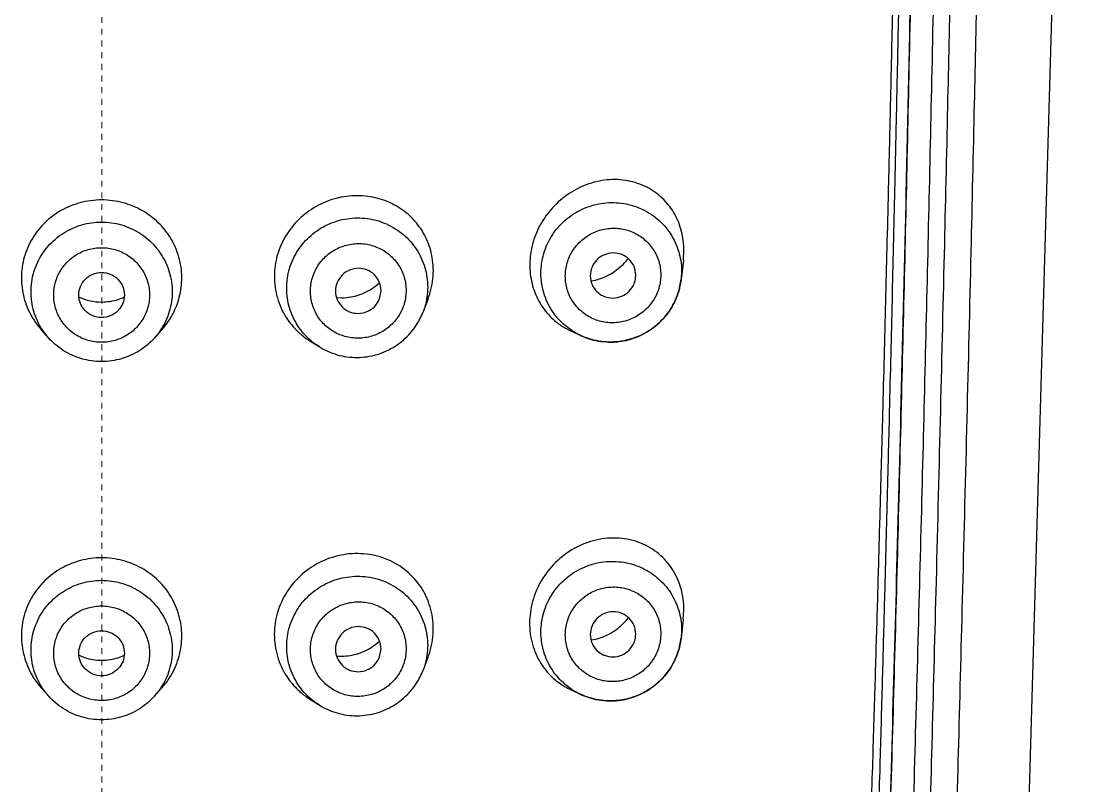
# Model space of a CAD drawing. Header units: millimetres. Extents: x 3631 to 3841, y 294 to 591.
# Drawn here: x 3775.41 to 3793.7, y 474.12 to 487.21 of the extents above; entities that cross this region are included whole.
import ezdxf

# ---------------------------------------------------------------- set-up
doc = ezdxf.new("R2010")
doc.units = ezdxf.units.MM
doc.header["$LTSCALE"] = 0.1
doc.linetypes.add('CENTER', pattern=[0.6, 0.375, -0.075, 0.075, -0.075])
for name, color, linetype in [('DIM', 3, 'Continuous'), ('HP66100-001', 7, 'Continuous'), ('HP66100-004', 7, 'Continuous'), ('HP66100-005', 7, 'Continuous')]:
    doc.layers.add(name, color=color, linetype=linetype)

msp = doc.modelspace()

# ---------------------------------------------------------------- linework, layer by layer
at = {"layer": 'DIM', "color": 1, "linetype": 'CENTER', "lineweight": 0}
msp.add_line((3776.784488943335, 542.6777845677739), (3776.784488943335, 346.5690631512432), dxfattribs=at)
at = {"layer": 'HP66100-001', "color": 7, "linetype": 'Continuous'}
msp.add_lwpolyline([(3792.572128484697, 470.6842319595398), (3793.193569780989, 492.2339707192143), (3793.700176271526, 512.6710720109294)], dxfattribs=at)
for points, start_tangent, end_tangent in [([(3788.897892963564, 446.8480812603498), (3789.972662084978, 451.8175292867794), (3790.569587371439, 456.3285093341987), (3790.900683941499, 460.332250884744), (3791.095283699586, 463.9046779010195), (3791.222966470947, 467.059849212373), (3791.316245282582, 469.8432991020936), (3791.391633457429, 472.3863860857605), (3791.459072062567, 474.8431546028677), (3791.528228135116, 477.4713040042276), (3791.602642237001, 480.4045110510431), (3791.671408829203, 483.2617218259554), (3791.728616506932, 485.790077021754), (3791.775050527707, 487.974316298309), (3791.81691372242, 490.0670932910275), (3791.85828584616, 492.2715713762835), (3791.897637675423, 494.5138460584137), (3791.933194239865, 496.6830770980346), (3791.963615149289, 498.6721131651658), (3791.989570893491, 500.4927972636779), (3792.013240683885, 502.2855961184468), (3792.035057368142, 504.0845470226858), (3792.054313282771, 505.8247315161473), (3792.070943203142, 507.4869576228726), (3792.085174511511, 509.0848356846802), (3792.097515512271, 510.6713446972591), (3792.108470106194, 512.3347082550423), (3792.11774487871, 514.0928176973301), (3792.12454558449, 515.8580598089235), (3792.128797790817, 517.7214017404096), (3792.129677990881, 519.752929327339), (3792.125906813947, 521.9637021517294), (3792.116391325307, 524.3577814393742), (3792.100065317525, 526.9540072267059), (3792.075948156876, 529.7740939842238)], (0.2661575601328383, 0.9639295374580733), (-0.0096591972414128, 0.9999533488661616)), ([(3788.476891741319, 447.0002050571342), (3789.532878430438, 451.9095444806562), (3790.121238767013, 456.3790423855288), (3790.448609333357, 460.3557251997071), (3790.641319849509, 463.911412429611), (3790.767941805327, 467.0554027590214), (3790.860553240845, 469.8306991019955), (3790.935493432226, 472.3672748234681), (3791.002613790717, 474.8184576342378), (3791.071527607169, 477.4412038835995), (3791.145777253373, 480.3685151972372), (3791.214493302294, 483.2201071345512), (3791.27175340858, 485.7436377301419), (3791.318313784582, 487.9238695986143), (3791.360373171132, 490.012974452956), (3791.402041184121, 492.2137883874558), (3791.441807589743, 494.4525831917476), (3791.477889965851, 496.6186744416065), (3791.508919281913, 498.6050316255181), (3791.535555484067, 500.4234026996317), (3791.560031553811, 502.2140592825064), (3791.582826575724, 504.0110511538456), (3791.60320722472, 505.749525482863), (3791.621083388534, 507.4102689582214), (3791.636678559796, 509.0068609853383), (3791.650552588349, 510.5922531301135), (3791.663317492626, 512.2546179436061), (3791.674738813637, 514.0118552012341), (3791.683934263624, 515.7763923621507), (3791.690964308377, 517.6391436522601), (3791.695138698412, 519.6701651614121), (3791.695258443262, 521.8806159388334), (3791.690281592061, 524.274628902436), (3791.679212291936, 526.8711022266256), (3791.661095453674, 529.6917471074702)], (0.2647630736886284, 0.9643134940520899), (-0.0074973403043045, 0.9999718945492226)), ([(3791.295817670345, 528.1007317075948), (3791.338726237208, 522.0821723984502), (3791.350880518157, 516.5560752422712), (3791.339035698466, 511.4784241097234), (3791.30882307245, 506.8030739136005), (3791.265745723692, 502.4887623584564), (3791.215043531272, 498.5546674354629), (3791.160819798378, 495.0012757663405), (3791.105225741055, 491.7871123110751), (3791.04934756258, 488.8685895510877), (3790.99382535812, 486.2013933384229), (3790.937982098943, 483.7016070572306), (3790.8786656497, 481.2093623619025), (3790.814543161295, 478.6723714885649), (3790.746269168132, 476.1260899865404), (3790.674326110587, 473.5936227220076), (3790.59925509488, 471.0791104794447), (3790.51707545211, 468.5029050071429), (3790.417344542241, 465.7443914169933), (3790.280856942327, 462.7445448704133), (3790.082648569773, 459.5756927892494)], (0.0096968914789491, -0.9999529840425726), (-0.0736395870245635, -0.9972849197811284)), ([(3790.960245333855, 516.852467008052), (3790.960230362772, 516.6628772998997), (3790.948389787929, 511.5798107431933), (3790.918185901661, 506.8992680559129), (3790.875120549218, 502.5799082452012), (3790.824431133022, 498.6410012442076), (3790.770219684195, 495.0830420016229), (3790.714638599562, 491.8645280377247), (3790.658773373932, 488.9418667456687), (3790.603263963557, 486.2707133883878), (3790.547433438928, 483.7670597414495), (3790.488130645042, 481.270803984571), (3790.424023492868, 478.7295713810926), (3790.355764169145, 476.1788820322182), (3790.28384717208, 473.6418492382603), (3790.208778696537, 471.1225569257299), (3790.126650948494, 468.5417836715932), (3790.027002915396, 465.7793526864025), (3789.890741995226, 462.7772527378014), (3789.708715629034, 459.8183869076634)], (1.7546995021e-06, -0.9999999999984606), (-0.0717795281814983, -0.9974205228157488)), ([(3790.925869202799, 508.072197558269), (3790.871846837323, 502.5067688881755), (3790.802763375717, 497.3660010644338), (3790.724945219845, 492.642892065443), (3790.641410485684, 488.2919754163634), (3790.555177571006, 484.3125592682004), (3790.469123884641, 480.7093987993136), (3790.38457844361, 477.4454258103949), (3790.300145678634, 474.412947504063), (3790.213830665109, 471.4968269738238), (3790.121260793, 468.5898296299158), (3790.013984629905, 465.6640009734433), (3789.877383196973, 462.7349640618902), (3789.69345153224, 459.8193586647113)], (-0.007567886742421099, -0.9999713631350919), (-0.0734677830963918, -0.9972975909160222))]:
    msp.add_spline(points, degree=3, dxfattribs=dict(at, start_tangent=start_tangent, end_tangent=end_tangent))
at = {"layer": 'HP66100-004', "color": 7, "linetype": 'Continuous'}
for points, start_tangent, end_tangent in [([(3789.50064245778, 459.6213171351926), (3789.644602015321, 461.8277854576594), (3789.749917800021, 463.8523872298492), (3789.829840986623, 465.7055672172002), (3789.896110249755, 467.4841016224145), (3789.955571877229, 469.2494878207601), (3790.011046638199, 471.0136997515666), (3790.063115392432, 472.7458585637144), (3790.110460379005, 474.3697306229847), (3790.151068342468, 475.8082991868555), (3790.186283933745, 477.0948649252153), (3790.218346947132, 478.3003422329663), (3790.248438607828, 479.4631459726276), (3790.275266431511, 480.5270571632268), (3790.299266591876, 481.5018755455325), (3790.321643719343, 482.4317201770619), (3790.343513143725, 483.3613976658945), (3790.365935928627, 484.3376598150795), (3790.38976090311, 485.4025875112624), (3790.414716499978, 486.5512774191179), (3790.44010168001, 487.7582169575559), (3790.466169596204, 489.0426685384612), (3790.492912022797, 490.4138808699029), (3790.520541918685, 491.8957411027947), (3790.549179245028, 493.5124977241906), (3790.578727757449, 495.2822983341182), (3790.608504953958, 497.1917954281271), (3790.638066456929, 499.2459093050647), (3790.667089816541, 501.4751792082236), (3790.67896654504, 502.4703115483518)], (0.0732616653607477, 0.9973127535475368), (0.011589598488102, 0.9999328383480985)), ([(3789.334106592277, 459.6022743064669), (3789.486000375357, 461.8280392417287), (3789.59644698083, 463.8468579925163), (3789.68105401485, 465.6954913051957), (3789.75176658193, 467.4701789477642), (3789.815535672204, 469.2321784902526), (3789.875199583934, 470.993380768985), (3789.931277677171, 472.7228507198379), (3789.982288550939, 474.3443875878216), (3790.026065932777, 475.7808993384089), (3790.064031811642, 477.065706643283), (3790.098583773545, 478.2695837974587), (3790.130977851476, 479.43088572951), (3790.159822339984, 480.4935008001789), (3790.185591924007, 481.4671984191042), (3790.209582459538, 482.3959981865164), (3790.232990055543, 483.3246581179797), (3790.256946822788, 484.2998857343649), (3790.282350208641, 485.3636931890912), (3790.308900176246, 486.5111928680583), (3790.335846736652, 487.7169439497671), (3790.363455483702, 489.0001458222907), (3790.391715181145, 490.3700620476932), (3790.420847374814, 491.8505533195087), (3790.447607106265, 493.2803932577209)], (0.0761981433478148, 0.9970926952647612), (0.0182429702045086, 0.9998335831717784))]:
    msp.add_spline(points, degree=3, dxfattribs=dict(at, start_tangent=start_tangent, end_tangent=end_tangent))
at = {"layer": 'HP66100-005', "color": 7, "linetype": 'Continuous'}
for p, q in [((3786.742808049549, 483.1175791881823), (3786.704726948513, 482.7892208458903)), ((3786.743048902603, 483.1196602381896), (3786.75236846533, 483.2820241903173)), ((3785.167219723693, 482.7615300813575), (3785.236331238219, 482.7754252071509)), ((3785.92517636522, 482.8147705351846), (3785.92816803969, 482.8602477422113)), ((3786.704683446246, 482.789225793254), (3786.684581647564, 482.6694978306859)), ((3786.684621561852, 482.6694917144508), (3786.704863343337, 482.7907774952126)), ((3786.712633716484, 482.9259164355044), (3786.704905881137, 482.7907726252447)), ((3781.461414615751, 482.6672869128838), (3781.478376344857, 482.6803988629013)), ((3781.478376344857, 482.6803988629013), (3781.543176536725, 482.7364312649643)), ((3781.541358548335, 482.4582435602779), (3781.566677932203, 482.5951693818915)), ((3777.066321301045, 482.4458161939929), (3777.171475930292, 482.4867897146304)), ((3780.805798145028, 482.4776604577079), (3780.900141518946, 482.4736649864045)), ((3782.371346182676, 482.4542233521574), (3782.28733396741, 482.2337305105183)), ((3775.877053181381, 481.7837832865359), (3775.75184511775, 481.9231939308868)), ((3777.685456351996, 481.7837335469777), (3777.810721751859, 481.9232080248198)), ((3784.817358750539, 481.9224135473047), (3784.719971952293, 481.9964162936775)), ((3784.72620957349, 481.9516749757132), (3784.808761090106, 481.9091973355214)), ((3784.809134763893, 481.9089980796134), (3784.984746122193, 481.8272918755167)), ((3780.345326940241, 481.7375290616424), (3780.505776389709, 481.636883286428)), ((3784.984558836801, 481.8273799060408), (3784.993503255222, 481.8232604331304)), ((3784.993503614418, 481.8232611713649), (3784.984746661977, 481.8272934948703)), ((3785.335442842565, 481.7253292859848), (3785.426018065914, 481.7168630670565)), ((3785.426055295171, 481.7172853551908), (3785.335481909472, 481.7256234447474)), ((3786.742313519588, 476.9711222178607), (3786.751682407113, 477.1336791489167)), ((3786.742074799873, 476.969060159538), (3786.704726948513, 476.6470243453618)), ((3785.92517636522, 476.672574034656), (3785.92816803969, 476.7180512416829)), ((3786.712633716484, 476.7837199349758), (3786.704905881137, 476.6485761247161)), ((3781.472348640311, 476.540436842167), (3781.47857139362, 476.5453246428098)), ((3781.47857139362, 476.5453246428098), (3781.543579317204, 476.6016719575572)), ((3786.704683446246, 476.6470292947098), (3786.684581978975, 476.5273028324253)), ((3786.684621891279, 476.5272967161903), (3786.704863343337, 476.648580994684)), ((3776.391406004809, 476.353199576577), (3776.493593813488, 476.3130934718409)), ((3777.066580387704, 476.3123220205026), (3777.17119820916, 476.3532232755)), ((3781.541358548335, 476.3247948259295), (3781.566677932203, 476.4617206495279)), ((3782.370474361178, 476.318486496926), (3782.287333965425, 476.100281778155)), ((3784.819181882759, 475.7789777887814), (3784.719971918556, 475.8542198229161)), ((3775.877053181381, 475.6511341973462), (3775.75325076433, 475.7889797503034)), ((3777.685456351996, 475.651084457788), (3777.809303265551, 475.7889795478842)), ((3784.786808332516, 475.7775610607415), (3784.811090933159, 475.7659070945761)), ((3784.811135124049, 475.7658708774142), (3784.984746124176, 475.6850953749881)), ((3784.984558836801, 475.6851834055124), (3784.993503368339, 475.6810638810048)), ((3784.993503727534, 475.6810646192395), (3784.984746661977, 475.6850969923572)), ((3780.34751515931, 475.602707714734), (3780.505776389709, 475.5034345520803)), ((3785.335442798906, 475.5831327914099), (3785.426017238377, 475.5746666121714)), ((3785.426054469619, 475.5750889003056), (3785.335481867796, 475.5834269481877))]:
    msp.add_line(p, q, dxfattribs=at)
for points, start_tangent, end_tangent in [([(3786.752368463345, 483.2820241883328), (3786.712190277527, 483.6076366109286), (3786.594877811103, 483.9037626399847), (3786.407379277887, 484.1535328832886), (3786.152092936638, 484.3471294438634), (3785.839631961604, 484.4661115829509), (3785.484612366787, 484.4944084898057), (3785.123732624884, 484.4229820675886), (3784.785949483709, 484.2568492087971), (3784.503308566457, 484.0151593892956), (3784.291907478623, 483.7195304521915), (3784.160260743896, 483.3893017366097), (3784.114054063701, 483.0461432046346)], (-0.0006732973626532, 0.9999997733353052), (-0.008436771061608698, -0.9999644098136964)), ([(3782.461933832977, 482.9449144879112), (3782.416624326291, 483.2829504109822), (3782.289004554928, 483.5878714413357), (3782.089257455089, 483.8457432314804), (3781.825153167731, 484.046307688159), (3781.509937441966, 484.17529740491), (3781.157644241331, 484.2208940472054), (3780.797380869873, 484.1741196744149), (3780.45409630416, 484.0347523557119), (3780.159468429246, 483.8143016966476), (3779.932788543427, 483.5283142065103), (3779.789899289335, 483.1981177410701), (3779.739366188391, 482.8459439717349)], (-0.002674905425593, 0.9999964224340826), (-0.0080258558049417, -0.9999677923006313)), ([(3776.781277104244, 484.1481889488299), (3776.410276965737, 484.0987614199049), (3776.08529524963, 483.9647879399321), (3775.810656755329, 483.7589665850834), (3775.595770143747, 483.4887826210569), (3775.457845381377, 483.1711355945731), (3775.408039894124, 482.8208828588952)], (-0.9999999999794874, -6.405104518300002e-06), (-0.0054936207888683, -0.9999849099514593)), ([(3778.154514316348, 482.8208828588952), (3778.104576442965, 483.171600734059), (3777.966484978459, 483.4892794054116), (3777.751721870374, 483.7591366906415), (3777.476807665241, 483.9650448118865), (3777.152123753426, 484.0988031004005), (3776.781277104244, 484.1481889488299)], (-0.0054936214127824, 0.9999849099480317), (-0.9999999999794874, 6.405105245700002e-06)), ([(3784.304398507732, 482.8929567447349), (3784.353169876946, 483.2299532273327), (3784.495532722039, 483.5409837574502), (3784.720051175597, 483.8009412611814), (3785.008330102721, 483.9885521807149), (3785.33719153016, 484.0887816828207), (3785.679909665422, 484.0934623292379), (3786.008750602878, 484.0022221746793), (3786.297060567614, 483.8224563586845), (3786.521496590912, 483.568716986357), (3786.663862718371, 483.2615769235728), (3786.697957445059, 483.1112261205653)], (-4.4489954e-09, 1), (0.1569972508990651, -0.9875990396968478)), ([(3779.951194718113, 482.6367234031006), (3780.000085369789, 482.9734535119484), (3780.142796447354, 483.2837060498088), (3780.367864905642, 483.5424366193024), (3780.656847699904, 483.7284702764914), (3780.986513170159, 483.8269013831947), (3781.330068656115, 483.8297078222641), (3781.659713056913, 483.7366694608307), (3781.948727428572, 483.5553271703386), (3782.173711652687, 483.3003607605796), (3782.316425796308, 482.9924423007), (3782.365315985595, 482.6565152940129)], (-4.2239279e-09, 1), (-2.1119639e-09, -1)), ([(3775.572559966, 482.5760153754103), (3775.621515993126, 482.9123388379689), (3775.764427805053, 483.2214321666917), (3775.989800914165, 483.4783115708901), (3776.279181031526, 483.6619767765391), (3776.609299452455, 483.7577053983415), (3776.953326210009, 483.7576953031796), (3777.283423353109, 483.6619542722864), (3777.572834105227, 483.4782425538795), (3777.798127492925, 483.2214306862531), (3777.941037050458, 482.9123428684924), (3777.989994244471, 482.5760153754103)], (-1.5828979e-09, 1), (-4.2210609e-09, -1)), ([(3784.721918558243, 482.843738719686), (3784.754576039124, 483.0709244907853), (3784.850891394819, 483.2823093751617), (3785.003139582174, 483.4591423452632), (3785.198925453292, 483.5868705577518), (3785.422521159064, 483.6551620065937), (3785.655645488895, 483.658329245987), (3785.879157250232, 483.5961446475993), (3786.074915459377, 483.4737683452828), (3786.227086320611, 483.3011883256968), (3786.32341064824, 483.0924680023883), (3786.356090605592, 482.8661043945914)], (0, 1), (0, -1)), ([(3775.961069945125, 482.5212921036733), (3775.99387872841, 482.7481157626928), (3776.090571476849, 482.9581470162702), (3776.243373332324, 483.1328503140813), (3776.439854811083, 483.2578728902799), (3776.664236472919, 483.3231098869148), (3776.898260619615, 483.3231189163988), (3777.122700875857, 483.2578747199909), (3777.319251631596, 483.1327926186547), (3777.472018879341, 482.9580963539186), (3777.568701133735, 482.748032616028), (3777.601484265345, 482.5212921036733)], (0, 1), (0, -1)), ([(3780.357480209095, 482.5852559172516), (3780.390218346092, 482.8122653335963), (3780.486767315377, 483.0231191176093), (3780.639384735205, 483.1991182793504), (3780.835646769718, 483.3257765932294), (3781.059791966233, 483.3928479444431), (3781.293491688527, 483.3947406314736), (3781.517550485779, 483.3313326927813), (3781.713784590411, 483.2078867657165), (3781.866324384458, 483.0344784705613), (3781.962883816037, 482.825237171819), (3781.995646398131, 482.5986862310023)], (0, 1), (0, -1)), ([(3785.92816803969, 482.8602477422113), (3785.898544735358, 483.0074970583302), (3785.81418470238, 483.1315181377338), (3785.687930988769, 483.2134298945632), (3785.539004581917, 483.240762007988), (3785.39007817308, 483.2093534099349), (3785.263824461454, 483.1239857738498), (3785.179464426492, 482.9976555517328), (3785.149841122159, 482.849595372066)], (0, 1), (0, -1)), ([(3785.236331238219, 482.7754252071509), (3785.509882777116, 482.8885373024399), (3785.736435283704, 483.072024768152), (3785.796775370832, 483.1419116811905)], (0.9720588931145695, 0.2347371046870903), (0.6213228679613078, 0.783554652687568)), ([(3781.566677932203, 482.5951693818915), (3781.536982223315, 482.7425806730633), (3781.452416002563, 482.8670630182049), (3781.325853708814, 482.9496651078691), (3781.176563302621, 482.977811523984), (3781.027272898412, 482.9472172286211), (3780.900710604662, 482.8625399253706), (3780.816144383911, 482.7366709689917), (3780.786448675023, 482.5887727643779)], (0, 1), (0, -1)), ([(3782.371699523256, 482.4551121808356), (3782.408854113888, 482.5666781446628), (3782.461933832977, 482.9449144879112)], (0.3556750217261392, 0.9346096933587359), (-0.0026749054836208, 0.9999964224339274)), ([(3784.114054063701, 483.0461432046346), (3784.152073839655, 482.7185724298218), (3784.269494842461, 482.4163262680398), (3784.462437182184, 482.1550578697604), (3784.569348179051, 482.0579878039864)], (-0.0084367703570129, -0.9999644098196411), (0.7800539377255294, -0.6257122775197046)), ([(3786.697957445059, 483.1112261205653), (3786.712633716484, 482.9259164355044)], (0.1569972518723922, -0.9875990395421194), (0, -1)), ([(3775.408039894124, 482.8208828588952), (3775.451819728807, 482.4772999887955), (3775.585661348544, 482.1524110144194), (3775.624291593033, 482.0894004623302)], (-0.005493622405007999, -0.9999849099425807), (0.5458463439032087, -0.8378852957580172)), ([(3776.390627105634, 482.5212921036733), (3776.42036356627, 482.6689468515663), (3776.505045840699, 482.7941225023264), (3776.631781822033, 482.8777621967992), (3776.781277104244, 482.9071325525379), (3776.930772388439, 482.8777621967992), (3777.057508369772, 482.7941225023264), (3777.142190644199, 482.6689468515663), (3777.171927104837, 482.5212921036733)], (0, 1), (0, -1)), ([(3777.943068559357, 482.0968295666219), (3778.005813805358, 482.20535567227), (3778.112326127679, 482.4833790284383), (3778.154514316348, 482.8208828588952)], (0.5401948340725176, 0.8415399819624527), (-0.0054936206563249, 0.9999849099521875)), ([(3779.739366188391, 482.8459439717349), (3779.790950370896, 482.4715238000339), (3779.944057343553, 482.1344762403236), (3780.142344121798, 481.8948867859859)], (-0.0080258554202702, -0.9999677923037185), (0.7255344758837561, -0.6881858210571352)), ([(3784.719971952293, 481.9964162936775), (3784.495536377491, 482.2501548642661), (3784.353169638805, 482.5572960205109), (3784.304398507732, 482.8929567447349)], (-0.763610667446471, 0.6456769692051553), (1.9523431e-09, 1)), ([(3786.356090605592, 482.8661043945914), (3786.323433126694, 482.6389186334144), (3786.227117763061, 482.4275337272086), (3786.074869561815, 482.2507007511537), (3785.879083680773, 482.1229725446184), (3785.655487988894, 482.0546811056993), (3785.422363686846, 482.0515138682903), (3785.198851927493, 482.1136984607247), (3785.003093706441, 482.2360747650256), (3784.850922833301, 482.4086548004879), (3784.754598501703, 482.6173751495946), (3784.721918558243, 482.843738719686)], (0, -1), (0, 1)), ([(3785.149841122159, 482.849595372066), (3785.179464426492, 482.7023460559471), (3785.263824461454, 482.5783249765435), (3785.370043778008, 482.5050424218226)], (0, -1), (0.9067675801332784, -0.4216308285920737)), ([(3785.370043778008, 482.5050424218226), (3785.39007817308, 482.4964132197141), (3785.539004581917, 482.4690811062894), (3785.687930988769, 482.5004897063269), (3785.81418470238, 482.5858573404278), (3785.898544735358, 482.7121875625445), (3785.925418514154, 482.8147413491137)], (0.9067675802188828, -0.4216308284079711), (0.1196641501159983, 0.992814429375911)), ([(3775.87707552092, 481.7838031295713), (3775.7644267235, 481.9305988361609), (3775.621517161997, 482.2396876858627), (3775.572559966, 482.5760153754103)], (-0.6681462577539595, 0.7440299578977847), (4.588427e-09, 1)), ([(3777.989994244471, 482.5760153754103), (3777.941038215361, 482.2396916568512), (3777.798126447093, 481.9305972584818), (3777.685475339712, 481.7837995534989)], (2.2942017e-09, -1), (-0.6681493456239066, -0.7440271849484703)), ([(3780.505786514637, 481.6368989600248), (3780.367783461679, 481.7379109770678), (3780.142799507456, 481.992876573181), (3780.000084988763, 482.3007961463662), (3779.951194718113, 482.6367234031006)], (-0.8471404175547946, 0.53136909295243), (1.6683887e-09, 1)), ([(3781.995646398131, 482.5986862310023), (3781.962908277009, 482.3716768543477), (3781.866359277956, 482.1608229949235), (3781.713741810501, 481.984823811353), (3781.517479736298, 481.8581655054118), (3781.293334587411, 481.7910941938884), (3781.059634958389, 481.7892015088423), (3780.835576169075, 481.8526094296742), (3780.639342022768, 481.9760553706305), (3780.486802181093, 482.1494637292897), (3780.39024274356, 482.3587051232881), (3780.357480209095, 482.5852559172516)], (0, -1), (0, 1)), ([(3780.786448675023, 482.5887727643779), (3780.816144383911, 482.4413614732059), (3780.900710604662, 482.3168791280643), (3780.96578281222, 482.2656101896563)], (0, -1), (0.8471677636032389, -0.53132549375264)), ([(3780.900141518946, 482.4736649864045), (3781.192898782429, 482.5242691067206), (3781.461414615751, 482.6672869128838)], (0.9999516950192074, 0.0098289179574385), (0.7978706170137775, 0.6028287306574348)), ([(3782.365315985595, 482.6565152940129), (3782.31642539147, 482.319785018467), (3782.287340145163, 482.2337316774057)], (4.6069187e-09, -1), (-0.3561116236119113, -0.934443423396242)), ([(3785.426018065914, 481.7168630670565), (3785.675983568339, 481.7287051759188), (3786.006549339679, 481.8281318913995), (3786.29624018044, 482.0159825348054), (3786.521338832927, 482.276603701649), (3786.663918058194, 482.58873464011), (3786.684621561852, 482.6694917144508)], (0.9984538148799872, -0.0555875845094952), (0.2146255013599344, 0.9766964186306802)), ([(3786.684581647564, 482.6694978306859), (3786.663862436572, 482.5889197961312), (3786.521500161032, 482.2778882539175), (3786.296981268898, 482.0179315499406), (3786.00870223858, 481.8303207971054), (3785.679840701992, 481.7300914934498), (3785.426055295171, 481.7172853551908)], (-0.2152294785969833, -0.9765635010294368), (-0.9985340970745525, 0.0541263057995657)), ([(3777.601484265345, 482.5212921036733), (3777.568675692418, 482.294469113431), (3777.471982965809, 482.0844374927206), (3777.319180957527, 481.9097339349396), (3777.12269927238, 481.78471124364), (3776.898317672064, 481.7194743065403), (3776.664293906392, 481.7194652433195), (3776.439853822802, 481.7847092571535), (3776.243302914254, 481.9097912791094), (3776.090535398603, 482.0844876966521), (3775.99385300728, 482.2945517818308), (3775.961069945125, 482.5212921036733)], (0, -1), (0, 1)), ([(3776.489273199392, 482.2649840336314), (3776.42036356627, 482.3736373557805), (3776.390627105634, 482.5212921036733)], (-0.668783106248593, 0.7434575689281016), (0, 1)), ([(3776.397721855074, 482.4837593959523), (3776.584949646652, 482.4220796469353), (3776.781281712257, 482.4011877683942)], (0.911192614659759, -0.4119806051132893), (0.9999999999837635, 5.698509887899999e-06)), ([(3776.781281712257, 482.4011877683942), (3777.066321301045, 482.4458161939929)], (0.9999999999912552, 4.1820672036e-06), (0.9521894046406301, 0.3055083267116014)), ([(3777.171927104837, 482.5212921036733), (3777.142190644199, 482.3736373557805), (3777.073281011079, 482.2649840336314)], (0, -1), (-0.668783106248593, -0.7434575689281016)), ([(3780.96578281222, 482.2656101896563), (3781.027272898412, 482.2342770384003), (3781.176563302621, 482.2061306222855), (3781.325853708814, 482.2367249176482), (3781.452416002563, 482.3214022208989), (3781.536982223315, 482.4472711772778), (3781.54135495837, 482.4582449275996)], (0.8471677638070648, -0.5313254934276518), (0.3557879104983067, 0.9345667246073172)), ([(3777.073281011079, 482.2649840336314), (3777.057508369772, 482.2484617030357), (3776.930772388439, 482.1648220085629), (3776.781277104244, 482.1354516528243), (3776.631781822033, 482.1648220085629), (3776.505045840699, 482.2484617030357), (3776.489273199392, 482.2649840336314)], (-0.6687831057102386, -0.7434575694123826), (-0.6687831057102386, 0.7434575694123826)), ([(3780.505898914847, 481.636828573708), (3780.652568311853, 481.5583947479205), (3780.983436505422, 481.4635646867946), (3781.328386070297, 481.4654269653008), (3781.659299361672, 481.5638319579425), (3781.949128041974, 481.7506184796241), (3782.174333234435, 482.0102775579134), (3782.287151043953, 482.2332375403765)], (0.8471893378427192, -0.5312910933241917), (0.3565260480106061, 0.9342853831083622)), ([(3775.624291593033, 482.0894004623302), (3775.751862859198, 481.9231888922362)], (0.5458463393514414, -0.8378852987232984), (0.6680885243293097, -0.744081799037905)), ([(3777.809719713296, 481.9220955189523), (3777.859699584693, 481.9808874940852), (3777.943068559357, 482.0968295666219)], (0.6690502880697492, 0.7432171365313004), (0.5401948342941398, 0.8415399818201906)), ([(3784.569348179051, 482.0579878039864), (3784.72620957349, 481.9516749757132)], (0.7800539391348409, -0.6257122757627646), (0.8703740632376914, -0.4923910946017517)), ([(3780.142344121798, 481.8948867859859), (3780.187556834398, 481.8539889820378), (3780.344859058174, 481.7378484553323)], (0.7255344762945406, -0.6881858206240568), (0.8468317745084831, -0.5318608330031585)), ([(3784.984559380555, 481.8273806760278), (3784.817358750539, 481.9224135473047)], (-0.9065449940719934, 0.4221091964444857), (-0.8265023768100677, 0.5629332297238357)), ([(3777.685434601854, 481.7837535864787), (3777.574489025104, 481.6751548559955), (3777.284150621495, 481.4900902112882), (3776.952791855063, 481.3937508173209), (3776.607638174234, 481.3940541286066), (3776.276754384465, 481.4908383149607), (3775.987117803958, 481.6759702461928), (3775.877112055603, 481.7837616098204)], (-0.6681785108674636, -0.7440009930201295), (-0.6681694705274922, 0.7440091119435371)), ([(3784.993503255222, 481.8232604331304), (3785.001469847989, 481.8196663789537), (3785.331589032953, 481.7258430259247), (3785.335442842565, 481.7253292859848)], (0.9100168994278462, -0.4145711552384332), (0.9914437701869695, -0.1305344803392869)), ([(3785.335481909472, 481.7256234447474), (3785.008281815818, 481.8166506622413), (3784.993503614418, 481.8232611713649)], (-0.9916155712419771, 0.1292229038152582), (-0.910022676174578, 0.4145584745823673)), ([(3786.751682405128, 477.1336791489167), (3786.702983470236, 477.4931071125062), (3786.557345385182, 477.8208590882276), (3786.323185798209, 478.0878907740212), (3786.011792251079, 478.2737906936359), (3785.642318557776, 478.3579068848995), (3785.251764956352, 478.3264988802127), (3784.875815533361, 478.1812495571165), (3784.55556085339, 477.9416507498211), (3784.310825984251, 477.6287811936072), (3784.160973007462, 477.2762801878304), (3784.109506712315, 476.9076063460737)], (-0.0002295695542861, 0.9999999736489096), (-0.0044441945524435, -0.9999901245186275)), ([(3776.781277104244, 478.0220850707102), (3776.420822524033, 477.9753575242293), (3776.092795990475, 477.8424464692318), (3775.811214694097, 477.6323450396944), (3775.593352917117, 477.3568077743597), (3775.456079509978, 477.0359981125272), (3775.408026339976, 476.6882539421684)], (-0.9999999999775889, 6.694938459300001e-06), (-0.0034021445623515, -0.999994212689442)), ([(3778.154527870496, 476.6882539421684), (3778.106302044851, 477.0366180987353), (3777.968831721531, 477.3574283102748), (3777.750977888512, 477.63269589171), (3777.469491298524, 477.8425966384825), (3777.141638307681, 477.9753821737285), (3776.781277104244, 478.0220850707102)], (-0.003402145001841, 0.9999942126879467), (-0.9999999999775889, -6.694939324099998e-06)), ([(3782.461429326925, 476.8099598320812), (3782.407362623705, 477.1814549490441), (3782.250818489614, 477.5176430963493), (3782.003781901785, 477.7932389203687), (3781.685205876333, 477.9871057760691), (3781.314742724225, 478.0848414021394), (3780.926665971808, 478.07537683979), (3780.54778978741, 477.9573084328955), (3780.21806334333, 477.7422985162667), (3779.95980417641, 477.4456490410714), (3779.796201127032, 477.0940026352823), (3779.738730719099, 476.7131228837726)], (-0.0015420589133281, 0.9999988110264472), (-0.0049283883407666, -0.9999878554204359)), ([(3784.304398507732, 476.7507602442064), (3784.353169886869, 477.0877567545871), (3784.495532765698, 477.3987873204258), (3784.72005132245, 477.658744887661), (3785.008330184085, 477.8463557178919), (3785.337191633356, 477.946585198168), (3785.679909740832, 477.9512658187869), (3786.008750656461, 477.8600256503365), (3786.29706060135, 477.680259830373), (3786.521496600835, 477.4265204679677), (3786.66386272234, 477.1193804091528), (3786.69891705497, 476.9628893902591)], (-4.4412934e-09, 1), (0.1518178642123011, -0.9884084864599328)), ([(3775.572559966, 476.4433662862209), (3775.621515993126, 476.7796897487792), (3775.764427805053, 477.0887830775019), (3775.989800914165, 477.3456624817005), (3776.279181031526, 477.5293276873495), (3776.609299450471, 477.6250563111363), (3776.953326210009, 477.6250462139901), (3777.283423353109, 477.5293051830968), (3777.572834105227, 477.34559346469), (3777.798127492925, 477.0887815970632), (3777.941037050458, 476.7796937793029), (3777.989994244471, 476.4433662862209)], (-1.5828979e-09, 1), (-4.2210609e-09, -1)), ([(3779.951194718113, 476.503274670737), (3780.000085371773, 476.8400047855383), (3780.142796459261, 477.1502573313367), (3780.367864943347, 477.4089879167065), (3780.656847719749, 477.5950215520659), (3780.986513195958, 477.6934526548001), (3781.33006867596, 477.6962590859315), (3781.659713070805, 477.6032207205291), (3781.94872743651, 477.4218784300373), (3782.173711654671, 477.1669120222624), (3782.316425798292, 476.8589935643672), (3782.365315985595, 476.5230665596649)], (-4.2239279e-09, 1), (-2.1119639e-09, -1)), ([(3784.721918558243, 476.7015422191575), (3784.754576104614, 476.9287281589396), (3784.85089129361, 477.1401126484), (3785.003139226948, 477.3169455093538), (3785.198924889694, 477.4446737833621), (3785.422520871311, 477.5129654604216), (3785.655645707189, 477.5161327137065), (3785.879157541954, 477.4539480022021), (3786.07491552685, 477.3315717554517), (3786.227086120176, 477.1589920613238), (3786.323410412082, 476.9502722400945), (3786.356090605592, 476.7239078940626)], (0, 1), (0, -1)), ([(3780.357480209095, 476.4518071829036), (3780.390218367921, 476.6788166587834), (3780.486767297517, 476.8896703396022), (3780.639384651855, 477.0656694656224), (3780.835646630802, 477.1923277933929), (3781.059791894791, 477.2593992001724), (3781.293491740123, 477.2612918891874), (3781.517550555237, 477.1978839246967), (3781.713784598349, 477.0744380174768), (3781.866324322938, 476.9010298116242), (3781.962883750549, 476.6917886458435), (3781.995646398131, 476.4652374966544)], (0, 1), (0, -1)), ([(3775.961069945125, 476.3886430144837), (3775.99387872841, 476.6154666715188), (3776.090571476849, 476.8254979250962), (3776.243373332324, 477.0002012248918), (3776.439854811083, 477.1252238030748), (3776.664236472919, 477.1904607977253), (3776.898260617631, 477.1904698272095), (3777.122700873872, 477.1252256327857), (3777.319251631596, 477.0001435314497), (3777.472018879341, 476.8254472647291), (3777.568701133735, 476.615383524854), (3777.601484265345, 476.3886430144837)], (0, 1), (0, -1)), ([(3785.92816803969, 476.7180512416829), (3785.898544735358, 476.8653005578016), (3785.81418470238, 476.9893216372052), (3785.687930988769, 477.0712333940348), (3785.539004581917, 477.0985655074593), (3785.39007817308, 477.0671569094063), (3785.263824461454, 476.9817892733212), (3785.179464426492, 476.8554590512042), (3785.149841122159, 476.7073988715374)], (0, 1), (0, -1)), ([(3784.109506712315, 476.9076063460737), (3784.158281373817, 476.543608630039), (3784.307026135233, 476.2093523220043), (3784.550292885668, 475.9316716873466), (3784.585059872331, 475.9036843568502)], (-0.0044441946771522, -0.9999901245180732), (0.7906814474823111, -0.6122277751027614)), ([(3785.174249679143, 476.6160682713155), (3785.419854359478, 476.6917729524019), (3785.679913112502, 476.8656563611498), (3785.801292262098, 476.9965812709795)], (0.9872359455054035, 0.1592645217933109), (0.6173463526304298, 0.7866914775780307)), ([(3786.69891705497, 476.9628893902591), (3786.712633716484, 476.7837199349758)], (0.1518178664091738, -0.988408486122497), (0, -1)), ([(3776.390627105634, 476.3886430144837), (3776.42036356627, 476.5362977623765), (3776.505045840699, 476.6614734131367), (3776.631781822033, 476.7451131076097), (3776.781277104244, 476.7744834633484), (3776.930772388439, 476.7451131076097), (3777.057508369772, 476.6614734131367), (3777.142190644199, 476.5362977623765), (3777.171927104837, 476.3886430144837)], (0, 1), (0, -1)), ([(3779.738730719099, 476.7131228837726), (3779.792044972587, 476.3357293386782), (3779.951979574761, 475.990087766049), (3780.147098057857, 475.7575646391149)], (-0.0049283876232907, -0.999987855423972), (0.7278052850224537, -0.6857838340857744)), ([(3781.566677932203, 476.4617206495279), (3781.536982223315, 476.6091319407001), (3781.452416002563, 476.7336142838569), (3781.325853708814, 476.8162163735212), (3781.176563302621, 476.8443627896356), (3781.027272898412, 476.8137684942729), (3780.900710604662, 476.7290911930072), (3780.816144383911, 476.6032222346437), (3780.786448675023, 476.4553240300299)], (0, 1), (0, -1)), ([(3782.370694396807, 476.3190259560114), (3782.408268463535, 476.4318903140089), (3782.461429326925, 476.8099598320812)], (0.3559058444895876, 0.9345218188240197), (-0.0015420591469742, 0.9999988110260868)), ([(3784.719971918556, 475.8542198229161), (3784.495536367569, 476.1079583776291), (3784.353169634837, 476.4150995338739), (3784.304398507732, 476.7507602442064)], (-0.763610642302237, 0.6456769989420137), (1.9523431e-09, 1)), ([(3786.356090605592, 476.7239078940626), (3786.32343305922, 476.4967219562651), (3786.227117868239, 476.2853374648204), (3786.074869936886, 476.1085046038667), (3785.879084272156, 475.9807763298584), (3785.655488292522, 475.9124846527989), (3785.422363456644, 475.9093173995137), (3785.198851619896, 475.971502111018), (3785.003093634999, 476.0938783577686), (3784.850923043657, 476.2664580518965), (3784.754598749766, 476.475177873126), (3784.721918558243, 476.7015422191575)], (0, -1), (0, 1)), ([(3775.408026339976, 476.6882539421684), (3775.452981666635, 476.3419815360432), (3775.587661026031, 476.0170041898085), (3775.626136427768, 475.9544363979759)], (-0.0034021460023818, -0.9999942126845428), (0.546749369502423, -0.8372963196794209)), ([(3777.936375477089, 475.9543713737835), (3777.974341409535, 476.0160503230462), (3778.109372289724, 476.3412329640283), (3778.154527870496, 476.6882539421684)], (0.5467984240655304, 0.837264285300318), (-0.003402145126765, 0.9999942126875218)), ([(3780.929724389051, 476.339616735987), (3781.21505106582, 476.3969599055899), (3781.472348640311, 476.540436842167)], (0.9991869517461114, 0.04031668960014209), (0.78892977421526, 0.6144833694711834)), ([(3785.149841122159, 476.7073988715374), (3785.179464426492, 476.5601495554185), (3785.263824461454, 476.4361284760149), (3785.370043778008, 476.362845921294)], (0, -1), (0.9067675801332784, -0.4216308285920737)), ([(3785.370043778008, 476.362845921294), (3785.39007817308, 476.3542167191855), (3785.539004581917, 476.3268846057608), (3785.687930988769, 476.3582932057983), (3785.81418470238, 476.4436608398993), (3785.898544735358, 476.5699910620159), (3785.925418514154, 476.6725448485851)], (0.9067675802188828, -0.4216308284079711), (0.1196641501159983, 0.992814429375911)), ([(3785.426017238377, 475.5746666121714), (3785.675983568339, 475.5865086753901), (3786.006549339679, 475.6859353908708), (3786.29624018044, 475.8737860342768), (3786.521338832927, 476.1344072031047), (3786.663918058194, 476.4465381395813), (3786.684621891279, 476.5272967161903)], (0.9984537769858357, -0.05558826515299042), (0.2146242555498194, 0.9766966923921089)), ([(3786.684581978975, 476.5273028324253), (3786.663862428634, 476.4467232638505), (3786.521500117373, 476.1356916839314), (3786.296981114107, 475.875734914466), (3786.008702155232, 475.6881242588712), (3785.679840594829, 475.5878949750605), (3785.426054469619, 475.5750889003056)], (-0.215228226802981, -0.9765637769174345), (-0.998534060104039, 0.05412698783549098)), ([(3775.87707552092, 475.6511540403818), (3775.76442671953, 475.7979497549094), (3775.621517160013, 476.1070386026265), (3775.572559966, 476.4433662862209)], (-0.6681462577539595, 0.7440299578977847), (4.588427e-09, 1)), ([(3777.601484265345, 476.3886430144837), (3777.568675561442, 476.1618196074959), (3777.47198282094, 475.9517882150033), (3777.319180907915, 475.7770848179671), (3777.122699351759, 475.6520622000941), (3776.898317713738, 475.5868252252885), (3776.664293709926, 475.5868161838974), (3776.439853519173, 475.6520603108482), (3776.243302703898, 475.7771423824166), (3776.090535356929, 475.9518387047031), (3775.993853050939, 476.1619025735708), (3775.961069945125, 476.3886430144837)], (0, -1), (0, 1)), ([(3776.489273199392, 476.1323349444419), (3776.42036356627, 476.240988266591), (3776.390627105634, 476.3886430144837)], (-0.668783106248593, 0.7434575689281016), (0, 1)), ([(3777.171927104837, 476.3886430144837), (3777.142190644199, 476.240988266591), (3777.073281011079, 476.1323349444419)], (0, -1), (-0.668783106248593, -0.7434575689281016)), ([(3777.989994244471, 476.4433662862209), (3777.941038217345, 476.1070425696461), (3777.798126421294, 475.7979481296022), (3777.685475333757, 475.6511504603402)], (2.2942017e-09, -1), (-0.6681493495498073, -0.7440271814229433)), ([(3780.505786514637, 475.5034502276616), (3780.367783449773, 475.6044622546268), (3780.142799503487, 475.8594278467708), (3780.00008498678, 476.1673474159873), (3779.951194718113, 476.503274670737)], (-0.8471404175547946, 0.53136909295243), (1.6683887e-09, 1)), ([(3781.995646398131, 476.4652374966544), (3781.962908245258, 476.238228034666), (3781.866359303755, 476.0273743280487), (3781.71374193354, 475.8513751940907), (3781.517479940701, 475.7247168702891), (3781.293334694573, 475.6576454754163), (3781.059634879009, 475.6557527883858), (3780.835576069849, 475.7191607469231), (3780.639342010861, 475.8426066581119), (3780.486802268411, 476.0160148877785), (3780.3902428408, 476.2252560853113), (3780.357480209095, 476.4518071829036)], (0, -1), (0, 1)), ([(3780.786448675023, 476.4553240300299), (3780.816144383911, 476.3079127388579), (3780.900710604662, 476.183430395701), (3780.96578281222, 476.1321614553083)], (0, -1), (0.8471677636032389, -0.53132549375264)), ([(3782.365315985595, 476.5230665596649), (3782.316425389485, 476.1863362741964), (3782.287340145163, 476.1002829450421)], (4.6069187e-09, -1), (-0.3561116251394427, -0.9344434228141076)), ([(3776.493593813488, 476.3130934718409), (3776.781276971282, 476.2674559269749)], (0.9509723572448966, -0.3092758893869432), (0.9999999999999108, -4.224075544e-07)), ([(3776.781276971282, 476.2674559269749), (3777.066580387704, 476.3123220205026)], (0.9999999999999906, 1.374263018e-07), (0.9517995541295796, 0.3067207341519862)), ([(3780.805659553362, 476.3431115690327), (3780.929724389051, 476.339616735987)], (0.9953296340416463, -0.09653455131983767), (0.9991869519114208, 0.0403166855032011)), ([(3780.96578281222, 476.1321614553083), (3781.027272898412, 476.1008283040522), (3781.176563302621, 476.0726818899221), (3781.325853708814, 476.1032761852847), (3781.452416002563, 476.1879534865509), (3781.536982223315, 476.3138224449143), (3781.54135495837, 476.3247961932516)], (0.8471677638070648, -0.5313254934276518), (0.3557879104983067, 0.9345667246073172)), ([(3777.073281011079, 476.1323349444419), (3777.057508369772, 476.1158126158307), (3776.930772388439, 476.0321729193732), (3776.781277104244, 476.0028025636345), (3776.631781822033, 476.0321729193732), (3776.505045840699, 476.1158126158307), (3776.489273199392, 476.1323349444419)], (-0.6687831057102386, -0.7434575694123826), (-0.6687831057102386, 0.7434575694123826)), ([(3780.505898914847, 475.50337983936), (3780.652568311853, 475.4249460135725), (3780.983436505422, 475.3301159544309), (3781.328386070297, 475.3319782329373), (3781.659299361672, 475.4303832255788), (3781.949128041974, 475.6171697472606), (3782.174333234435, 475.87682882555), (3782.287151043953, 476.0997888060285)], (0.8471893378427192, -0.5312910933241917), (0.3565260480106061, 0.9342853831083622)), ([(3775.626136427768, 475.9544363979759), (3775.753286425832, 475.7889543903523)], (0.5467493750197557, -0.8372963160766361), (0.6680999995272637, -0.7440714956451899)), ([(3777.809244544137, 475.7889289331606), (3777.936375477089, 475.9543713737835)], (0.6681181717881354, 0.7440551784152029), (0.546798424148215, 0.8372642852463186)), ([(3784.585059872331, 475.9036843568502), (3784.786808332516, 475.7775610607415)], (0.7906814464592792, -0.6122277764239894), (0.8965943639326401, -0.4428527368823914)), ([(3777.685434601854, 475.6511044992739), (3777.574489025104, 475.542505766806), (3777.284150621495, 475.3574411220984), (3776.952791855063, 475.2611017281312), (3776.607638174234, 475.261405039417), (3776.276754384465, 475.3581892277555), (3775.987117803958, 475.5433211589877), (3775.877112055603, 475.6511125226154)], (-0.6681785108674636, -0.7440009930201295), (-0.6681694705274922, 0.7440091119435371)), ([(3780.147098057857, 475.7575646391149), (3780.207665082712, 475.7039643137105), (3780.347624576813, 475.6026666494342)], (0.7278052866574648, -0.6857838323505777), (0.8471399431771579, -0.5313698492329064)), ([(3784.984559380555, 475.6851841754992), (3784.819181882759, 475.7789777887814)], (-0.9065449931142834, 0.4221091985013168), (-0.8275487669210033, 0.5613938353487034)), ([(3784.99350336834, 475.6810638810048), (3785.001469847989, 475.6774698784251), (3785.331589032953, 475.5836465234116), (3785.335442798906, 475.5831327914099)], (0.9100169435155845, -0.4145710584623022), (0.9914437658273718, -0.1305345134515754)), ([(3785.335481867796, 475.5834269481877), (3785.008281760252, 475.6744541855267), (3784.993503727534, 475.6810646192395)], (-0.9916155669126951, 0.1292229370367903), (-0.9100227193111027, 0.4145583798907293))]:
    msp.add_spline(points, degree=3, dxfattribs=dict(at, start_tangent=start_tangent, end_tangent=end_tangent))

doc.saveas('drawing.dxf')
